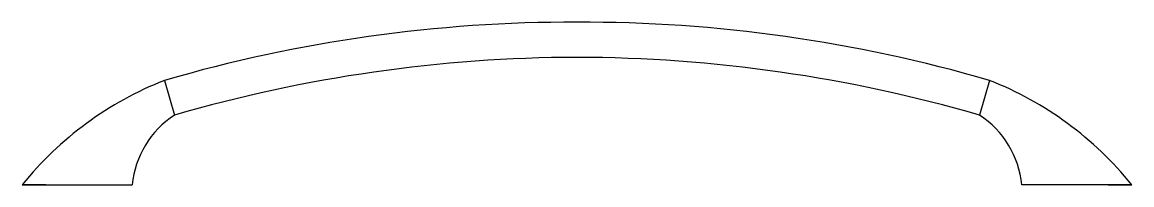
# Model space of a CAD drawing. Extents: x 194.358 to 195.004, y 0.069 to 0.164.
import ezdxf

# ---------------------------------------------------------------- set-up
doc = ezdxf.new("R2010")
doc.units = 0
doc.header["$LTSCALE"] = 0.14
doc.header["$MEASUREMENT"] = 0
doc.linetypes.add('CONTINU', pattern=[0])
doc.layers.get('0').update_dxf_attribs({"linetype": 'CONTINUOUS'})

msp = doc.modelspace()

# ---------------------------------------------------------------- linework, layer by layer
at = {"linetype": 'CONTINU'}
for points in [[(194.68099, 0.1642, 0.071715), (194.44077, 0.13025)], [(194.92123, 0.13025, 0.071714), (194.68099, 0.1642)], [(194.681, 0.14372, 0.069986), (194.44663, 0.11006)], [(194.91537, 0.11006, 0.069986), (194.681, 0.14372)], [(194.44077, 0.13025, 0.130648), (194.3579, 0.06947)], [(195.00409, 0.06947, 0.130647), (194.92123, 0.13025)], [(194.44663, 0.11006, 0.227199), (194.4219, 0.06947)], [(194.94009, 0.06947, 0.227199), (194.91537, 0.11006)]]:
    msp.add_lwpolyline(points, format="xyb", dxfattribs=at)
for points in [[(194.44077, 0.13025), (194.44663, 0.11006)], [(194.92123, 0.13025), (194.91537, 0.11006)], [(194.3579, 0.06947), (194.4219, 0.06947)], [(194.3579, 0.06947), (194.35851, 0.06947)], [(194.37163, 0.06947), (194.3579, 0.06947)], [(194.35851, 0.06947), (194.4219, 0.06947)], [(194.35888, 0.06947), (194.36071, 0.06947)], [(194.36535, 0.06947), (194.36635, 0.06947)], [(194.36796, 0.06947), (194.36954, 0.06947)], [(195.00409, 0.06947), (194.94009, 0.06947)], [(195.00348, 0.06947), (194.94009, 0.06947)], [(194.99036, 0.06947), (195.00409, 0.06947)], [(195.00311, 0.06947), (195.00129, 0.06947)], [(195.00409, 0.06947), (195.00348, 0.06947)]]:
    msp.add_lwpolyline(points, dxfattribs=at)

doc.saveas('drawing.dxf')
